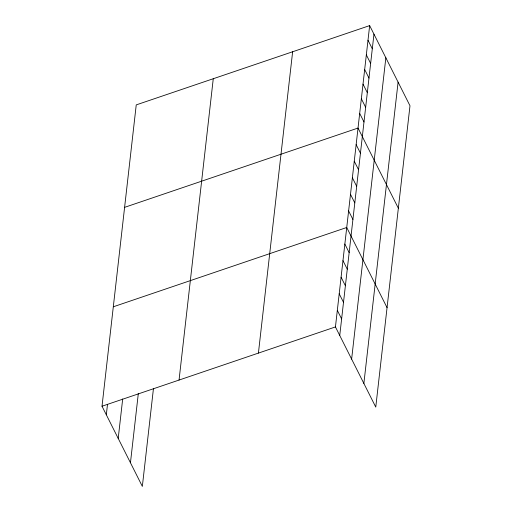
<?xml version="1.0" encoding="UTF-8"?>
<svg xmlns="http://www.w3.org/2000/svg" width="512" height="512" viewBox="0 0 512 512"><rect width="100%" height="100%" fill="white"/><g stroke="black" fill="none" stroke-linecap="round" stroke-linejoin="round"><path stroke-width="0.77" d="M153.453 388.538L142.342 486.4L102.016 406.227L136.237 104.896L369.658 25.6L409.984 105.773L375.763 407.104L335.443 326.931L369.658 25.6M106.317 414.784L107.482 404.525M118.208 438.413L122.688 398.957M130.451 462.765L138.342 393.318M179.046 380.064L213.267 78.726M258.413 353.101L292.634 51.77M339.744 335.482L373.965 34.15M351.629 359.117L385.85 57.786M363.872 383.469L398.093 82.138M124.602 207.354L358.029 128.051L398.349 208.224M113.312 306.79L346.733 227.494L387.053 307.661M102.016 406.227L335.443 326.931M368 40.237L372.301 48.787M366.336 54.874L370.637 63.424M364.672 69.51L368.973 78.061M363.014 84.147L367.315 92.698M361.35 98.778L365.651 107.334M359.686 113.414L363.987 121.971M356.141 144.627L360.442 153.178M354.259 161.197L358.56 169.754M352.378 177.773L356.678 186.323M350.496 194.349L354.797 202.899M348.614 210.918L352.915 219.469M344.851 244.064L349.152 252.614M342.97 260.64L347.27 269.19M341.088 277.21L345.389 285.766M339.206 293.786L343.507 302.336M337.325 310.362L341.626 318.912"/></g></svg>
